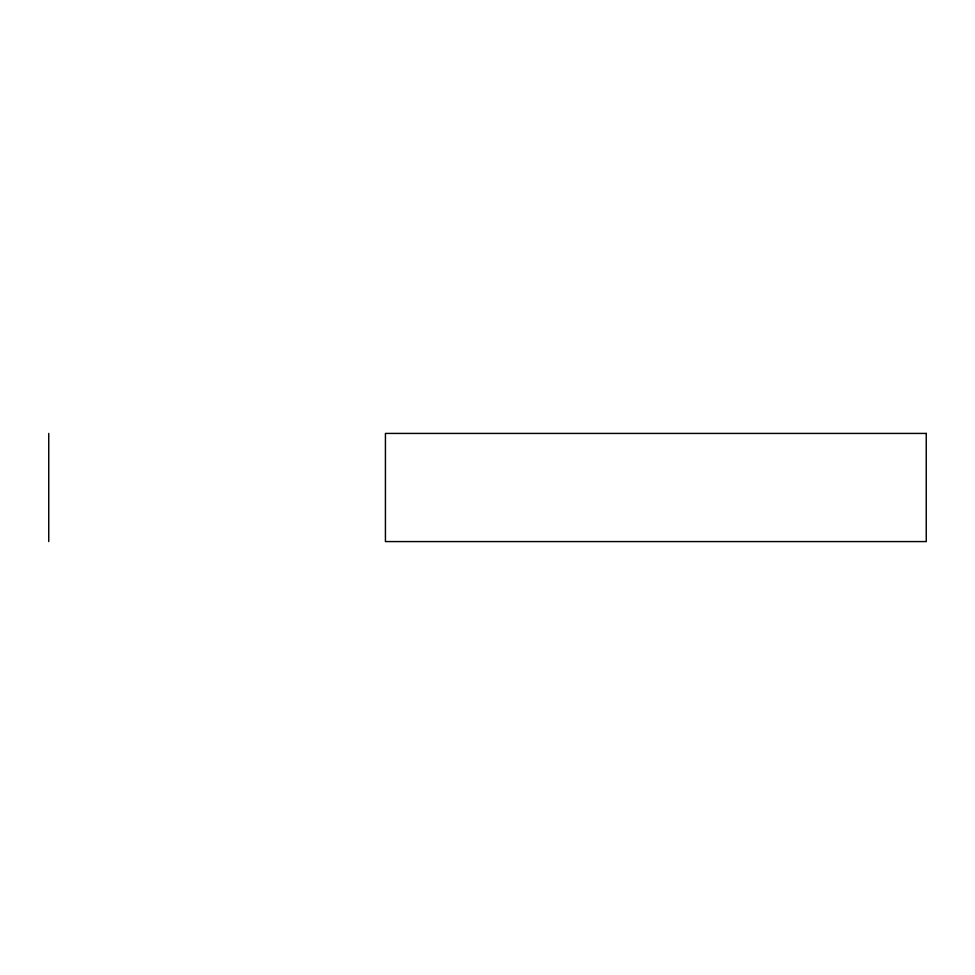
<?xml version="1.0" encoding="UTF-8"?>
<svg xmlns="http://www.w3.org/2000/svg" width="975" height="975" viewBox="0 0 975 975"><rect width="100%" height="100%" fill="white"/><g stroke="black" fill="none" stroke-linecap="round" stroke-linejoin="round"><path stroke-width="1.46" d="M48.75 433.424L48.75 541.576M926.25 433.424L385.43 433.424L385.43 541.576L926.25 541.576L926.25 433.424"/></g></svg>
